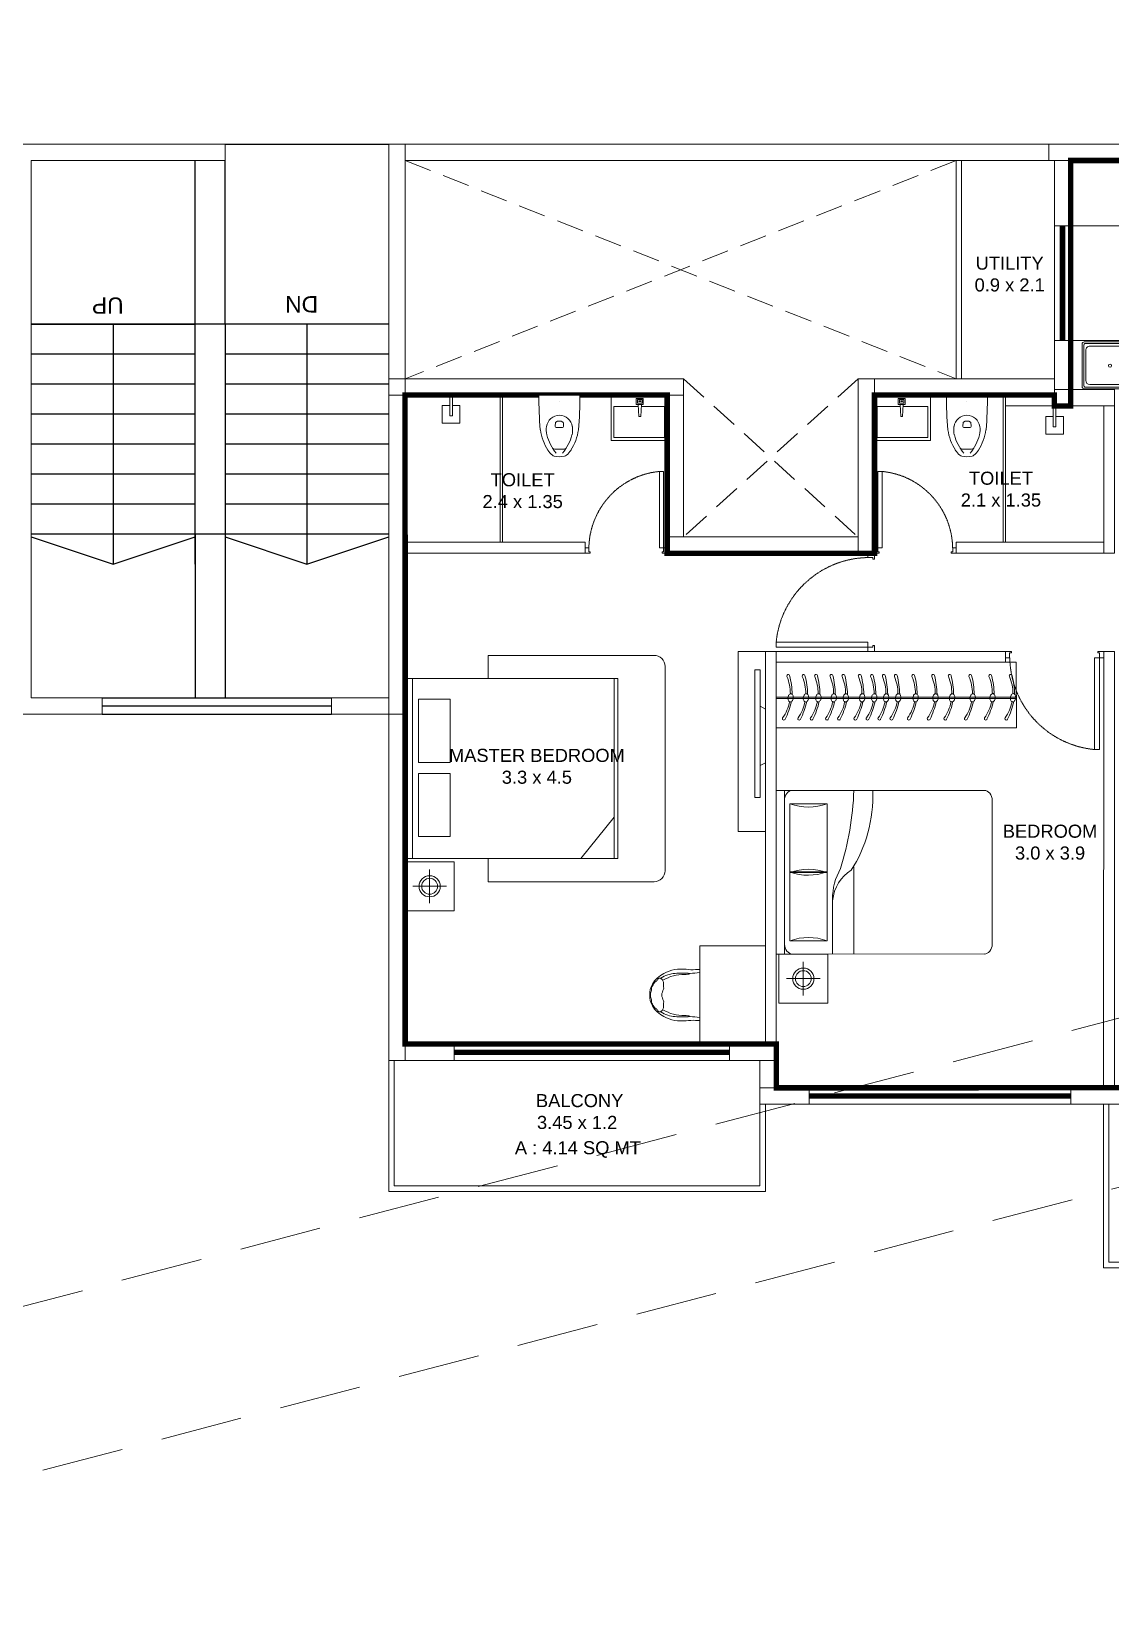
# Model space of a CAD drawing. Header units: inches. Extents: x 27644242 to 29005101, y -955243 to 216979.
# Drawn here: x 28720593 to 28730481, y -441329 to -426935 of the extents above; entities that cross this region are included whole.
import ezdxf

# ---------------------------------------------------------------- set-up
doc = ezdxf.new("R2010")
doc.units = ezdxf.units.IN
doc.header["$MEASUREMENT"] = 0
doc.set_wipeout_variables(frame=1)
for name, pattern in [('01-Xref Col Podium Lvl-1$0$HIDDEN', [0.375, 0.25, -0.125]), ('DASHED', [0.75, 0.5, -0.25]), ('DASHED2', [0.375, 0.25, -0.125]), ('HIDDEN', [0.375, 0.25, -0.125])]:
    doc.linetypes.add(name, pattern=pattern)
doc.layers.get('Defpoints').update_dxf_attribs({"color": 8})
for name, color, linetype, lineweight in [('AHC-A-DUCT', 14, 'HIDDEN', 5), ('DOOR', 4, 'Continuous', 0), ('ELEVATION', 40, 'Continuous', 13), ('FURN', 250, 'Continuous', 0), ('RVA Site Boundary', 17, 'Continuous', 15), ('WALL', 7, 'Continuous', 20), ('WINDOW', 162, 'Continuous', 13)]:
    doc.layers.add(name, color=color, linetype=linetype, lineweight=lineweight)
for name, color, linetype in [('KPA Elevation Line 3', 252, 'Continuous'), ('KPA General Plan Line', 1, 'Continuous'), ('KPA Glass', 152, 'Continuous'), ('KPA Stair Line', 253, 'Continuous'), ('KPA Text', 7, 'Continuous'), ('text', 7, 'Continuous')]:
    doc.layers.add(name, color=color, linetype=linetype)
doc.styles.add('AMITS', font='arial.ttf')
doc.styles.get("Standard").update_dxf_attribs({"font": 'swiss.ttf'})

# ---------------------------------------------------------------- blocks, each defined once
blk = doc.blocks.new('A$C69BC79EC')
for p, q in [((980, 3480), (230, 3230)), ((980, 1280), (980, 3480)), ((1730, 3230), (980, 3480)), ((2755, 3480), (2005, 3230)), ((2755, 1280), (2755, 3480)), ((3505, 3230), (2755, 3480))]:
    blk.add_line(p, q)
at = {"layer": 'KPA Elevation Line 3'}
for p, q in [((1730, 1280), (1730, 3480)), ((2005, 3480), (2005, 1280)), ((1730, 3205), (2005, 3205)), ((1730, 1280), (2005, 1280))]:
    blk.add_line(p, q, dxfattribs=at)
at = {"layer": 'KPA General Plan Line'}
blk.add_line((1730, -370), (230, -370), dxfattribs=at)
at = {"layer": 'KPA Glass', "ltscale": 500}
for p, q in [((2855, 4855), (755, 4855)), ((2855, 4780), (755, 4780)), ((2855, 4705), (755, 4705))]:
    blk.add_line(p, q, dxfattribs=at)
at = {"layer": 'KPA Stair Line', "ltscale": 500}
for p, q in [((1730, 3205), (1730, 4705)), ((2005, 3205), (2005, 4705)), ((1730, 1280), (1730, -220)), ((2005, 1280), (2005, -220))]:
    blk.add_line(p, q, dxfattribs=at)
at = {"layer": 'KPA Stair Line'}
for p, q in [((230, 3205), (1730, 3205)), ((2005, 3205), (3505, 3205)), ((230, 2930), (1730, 2930)), ((2005, 2930), (3505, 2930)), ((230, 2655), (1730, 2655)), ((2005, 2655), (3505, 2655)), ((230, 2380), (1730, 2380)), ((2005, 2380), (3505, 2380)), ((230, 2105), (1730, 2105)), ((2005, 2105), (3505, 2105)), ((230, 1830), (1730, 1830)), ((2005, 1830), (3505, 1830)), ((230, 1555), (1730, 1555)), ((2005, 1555), (3505, 1555)), ((230, 1280), (1730, 1280)), ((3505, 1280), (2005, 1280)), ((2005, 1280), (3505, 1280))]:
    blk.add_line(p, q, dxfattribs=at)
at = {"layer": 'WALL', "ltscale": 500}
for p, q in [((755, 4855), (80, 4855)), ((80, -370), (80, 4855)), ((755, 4705), (755, 4855)), ((2855, 4705), (2855, 4855)), ((3655, 4855), (2855, 4855)), ((3655, 4855), (3655, -370)), ((755, 4705), (230, 4705)), ((230, -370), (230, 4705)), ((3505, 4705), (2855, 4705)), ((3505, 4705), (3505, -220)), ((1730, -220), (3505, -220)), ((1730, -220), (1730, -370)), ((80, -370), (230, -370)), ((1730, -370), (3655, -370))]:
    blk.add_line(p, q, dxfattribs=at)
at = {"layer": 'KPA Text', "extrusion": (-0.021168, 5.594e-15, 0.999776)}
for s, p in [('DN', (-1023, 877, -18)), ('UP', (-1035, 2659, -55))]:
    blk.add_text(s, height=150, rotation=90, dxfattribs=at).set_placement(p)
blk = doc.blocks.new('A$C3D5F2F58')
at = {"color": 0, "linetype": 'ByBlock'}
blk.add_wipeout([(188, 0), (-188, 0), (-185, -125), (-183, -194), (-179, -263), (-176, -302), (-170, -349), (-151, -415), (-144, -433), (-131, -459), (-112, -495), (-106, -504), (-86, -530), (-72, -545), (-64, -553), (-56, -558), (-41, -562), (-23, -564), (3, -565), (30, -563), (47, -561), (56, -558), (74, -543), (101, -511), (135, -451), (158, -392), (171, -340), (179, -260), (185, -136), (187, -46)], dxfattribs=at)
for p, q in [((-188, 0), (188, 0)), ((0, -63), (0, -63)), ((-38, -282), (-36, -255)), ((36, -255), (38, -282)), ((-24, -298), (24, -298)), ((-43, -497), (43, -497))]:
    blk.add_line(p, q, dxfattribs=at)
at = {"color": 0, "linetype": 'ByBlock', "extrusion": (0, 0, -1)}
for centre, major_axis, ratio, start_param, end_param in [((3903, 5), (4088, 164), 0.940247, 3.100232, 3.182953), ((-3903, 5), (-4088, 164), 0.940247, 3.100232, 3.182953), ((87, -319), (147, 147), 1, 3.705861, 4.079165), ((0, -305), (84.4, 84.4), 1, 4.07333, 6.922251), ((-24, -284), (10, 10), 1, 2.356198, 4.018929), ((-27, -256), (6.03, 6.03), 1, 4.01894, 4.852375), ((0, -292), (-38.2, 38.2), 1, 0.139988, 1.430816), ((24, -284), (-10, 10), 1, 2.264265, 3.926995), ((27, -256), (6.03, 6.03), 1, -0.139979, 0.693472), ((-87, -319), (-147, 147), 1, 2.204028, 2.577331), ((276, -258), (321, 321), 1, 3.353441, 3.79389), ((326, -246), (-323, 323), 1, 4.816657, 5.23508), ((-326, -246), (-323, 323), 1, 2.618909, 3.037332), ((-276, -258), (-321, 321), 1, 2.489302, 2.929752), ((119, -350), (193, 193), 1, 3.092098, 3.328462), ((-41, -527), (24.1, 24.1), 1, 2.528301, 3.092099), ((-43, -474), (16.1, 16.1), 1, 2.356198, 3.387836), ((0, -292), (-193, 193), 1, 3.75489, 4.099099), ((43, -474), (16.1, 16.1), 1, 1.324559, 2.356198), ((41, -527), (24.1, 24.1), 1, 1.620298, 2.184095), ((-119, -350), (193, 193), 1, 1.383935, 1.620298)]:
    blk.add_ellipse(centre, major_axis=major_axis, ratio=ratio, start_param=start_param, end_param=end_param, dxfattribs=at)
blk = doc.blocks.new('A$C3E645E75')
at = {"extrusion": (0, 0, -1), "zscale": -0.9999999999999998, "rotation": 179.9999999999989}
blk.add_blockref('A$C3D5F2F58', (0, 0), dxfattribs=at)
blk = doc.blocks.new('A$C700F438C')
at = {"layer": 'FURN', "color": 8, "extrusion": (-6.65399e-08, 5.27913e-08, 1)}
for p, q in [((0.073, 1.5, 0), (1.83, 1.5, 0)), ((1.98, 1.5, 0), (1.53, 1.5, 0)), ((1.98, 1.5, 0), (1.53, 1.5, 0)), ((1.98, 1.5, 0), (1.53, 1.5, 0)), ((1.904, 1.5, 0), (1.904, 0, 0)), ((0, 0.091, 0), (0, 1.409, 0)), ((1.855, 1.378, 0), (1.512, 1.378, 0)), ((1.512, 1.378, 0), (1.512, 0.747, 0)), ((1.855, 0.747, 0), (1.855, 1.378, 0)), ((1.267, 0.799, 0), (1.267, 0, 0)), ((1.512, 0.122, 0), (1.512, 0.754, 0)), ((1.512, 0.754, 0), (1.855, 0.754, 0)), ((1.512, 0.747, 0), (1.855, 0.747, 0)), ((1.855, 0.754, 0), (1.855, 0.122, 0)), ((1.463, 0.503, 0), (1.463, 0, 0)), ((1.83, 0, 0), (0.074, 0, 0)), ((1.855, 0.122, 0), (1.512, 0.122, 0)), ((1.904, 0, 0), (1.98, 0, 0))]:
    blk.add_line(p, q, dxfattribs=at)
at = {"layer": 'FURN', "linetype": 'Continuous', "lineweight": 0, "extrusion": (-6.65399e-08, 5.27913e-08, 1)}
blk.add_line((1.83, 0, 0), (1.917, 0, 0), dxfattribs=at)
at = {"layer": 'FURN', "color": 8, "extrusion": (6.65399e-08, -5.27913e-08, -1)}
for centre, major_axis, ratio, start_param, end_param in [((0.073, 1.409, 0), (0, -0.0914, 0), 0.803207, 1.570796, 3.141593), ((1.959, 1.454, 0), (0, -1.077, 0), 0.803207, 0.880587, 1.613256), ((3.067, 1.603, 0), (0, -2.243, 0), 0.803207, 1.197175, 1.525138), ((1.83, 1.409, 0), (0, -0.0914, 0), 0.803207, 3.141593, 4.712389), ((1.683, 2.11, 0), (0, -0.762, 0), 0.803207, -0.283794, 0.283794), ((0.669, 0.085, 0), (-0.705, -0.615, 0), 0.604617, 2.952061, 3.536756), ((-0.032, 0.19, 0), (-1.467, -0.494, 0), 0.581007, 3.019706, 3.343381), ((1.684, 0.015, 0), (0, -0.762, 0), 0.803207, 2.857799, 3.425387), ((0.074, 0.091, 0), (0, -0.0914, 0), 0.803207, 0, 1.570796), ((1.83, 0.092, 0), (0, -0.0914, 0), 0.803207, -1.570796, 0)]:
    blk.add_ellipse(centre, major_axis=major_axis, ratio=ratio, start_param=start_param, end_param=end_param, dxfattribs=at)
at = {"layer": 'FURN', "color": 8, "extrusion": (-6.65399e-08, 5.27913e-08, 1)}
for centre, start_param, end_param in [((1.683, 1.485, 0), -0.283794, 0.283794), ((1.684, -0.61, 0), 2.857799, 3.425387)]:
    blk.add_ellipse(centre, major_axis=(0, -0.762, 0), ratio=0.803207, start_param=start_param, end_param=end_param, dxfattribs=at)
blk = doc.blocks.new('BEDROOM')
at = {"layer": 'FURN', "linetype": 'Continuous', "extrusion": (-5.00305e-08, -8.66553e-08, 1)}
for p, q in [((1066, 501, 0), (1066, 193, 0)), ((912, 347, 0), (1220, 347, 0))]:
    blk.add_line(p, q, dxfattribs=at)
at = {"layer": 'FURN', "ltscale": 500}
blk.add_line((1315, 122, 0), (1315, -1378, 0), dxfattribs=at)
at = {"layer": 'FURN', "ltscale": 0.05, "extrusion": (-5.00305e-08, -8.66553e-08, 1), "elevation": 0}
blk.add_lwpolyline([(1291, 122), (841, 122), (841, 572), (1291, 572)], close=True, dxfattribs=at)
at = {"layer": 'FURN', "linetype": 'Continuous', "extrusion": (-5.00305e-08, -8.66553e-08, 1)}
for radius in [97, 72.8]:
    blk.add_circle((1066, 347, 0), radius, dxfattribs=at)
at = {"layer": 'FURN', "extrusion": (-3.01072e-07, 1.30707e-07, 1), "xscale": -1000.000000000015, "yscale": 1000.000000000015, "zscale": 1000.000000000007, "rotation": 180.0236273616612}
blk.add_blockref('A$C700F438C', (-665, 121, 0), dxfattribs=at)
blk = doc.blocks.new('DOOR_750')
at = {"layer": 'DOOR'}
for points in [[(-70, 50), (-32, 50), (-32, 750), (-70, 750)], [(-750, 50), (-718, 50), (-718, 12), (-705, 12), (-705, 0), (-750, 0)], [(0, 50), (-32, 50), (-32, 12), (-45, 12), (-45, 0), (0, 0)]]:
    blk.add_lwpolyline(points, close=True, dxfattribs=at)
at = {"layer": 'DOOR', "linetype": 'DASHED', "ltscale": 10}
blk.add_arc((-2, 38), 715, 95.4221, 179.0403, dxfattribs=at)
blk = doc.blocks.new('A$C3C731254-flat-1')
at = {"layer": 'FURN'}
for p, q in [((-77430, -2820), (-77431, -2802)), ((-77430, -2802), (-77318, -2797)), ((-77430, -2820), (-77318, -2825))]:
    blk.add_line(p, q, dxfattribs=at)
for points in [[(-77233, -3061), (-77648, -3061), (-77648, -2547), (-77233, -2547)], [(-77263, -2843), (-77263, -2778), (-77318, -2778), (-77318, -2843)], [(-77275, -2831), (-77275, -2791), (-77306, -2791), (-77306, -2831)], [(-77287, -2819), (-77287, -2803), (-77293, -2803), (-77293, -2819)]]:
    blk.add_lwpolyline(points, close=True, dxfattribs=at)
blk.add_lwpolyline([(-77339, -2824), (-77339, -3036), (-77623, -3036), (-77623, -2572), (-77339, -2572), (-77339, -2798)], dxfattribs=at)
blk = doc.blocks.new('A$C3A956F37-flat-1')
at = {"layer": 'FURN'}
blk.add_line((-168, 90), (0, 90), dxfattribs=at)
for points in [[(-97, 67), (-97, 0), (-259, 0), (-259, 161), (-97, 161), (-97, 90)], [(0, 67), (-191, 67), (-191, 90), (-168, 90)]]:
    blk.add_lwpolyline(points, dxfattribs=at)
blk = doc.blocks.new('KITCHEN')
at = {"layer": 'FURN'}
for p, q in [((-135610, 231799, 0), (-135610, 232190, 0)), ((-135120, 232209, 0), (-135591, 232209, 0)), ((-135134, 232195, 0), (-135577, 232195, 0)), ((-135100, 231799, 0), (-135100, 232190, 0)), ((-135596, 231813, 0), (-135596, 232176, 0)), ((-135578, 231857, 0), (-135578, 232132, 0)), ((-135172, 232171, 0), (-135539, 232171, 0)), ((-135133, 232132, 0), (-135133, 231857, 0)), ((-135115, 231813, 0), (-135115, 232176, 0)), ((-135120, 231779, 0), (-135591, 231779, 0)), ((-135134, 231794, 0), (-135577, 231794, 0)), ((-135172, 231818, 0), (-135539, 231818, 0))]:
    blk.add_line(p, q, dxfattribs=at)
blk.add_circle((-135356, 231997, 0), 14.6, dxfattribs=at)
for centre, radius, start, end in [((-135591, 232190, 0), 19.4, 89.9999, 179.9999), ((-135577, 232176, 0), 19.4, 89.9999, 179.9999), ((-135134, 232176, 0), 19.4, 359.9999, 89.9999), ((-135120, 232190, 0), 19.4, 359.9999, 89.9999), ((-135539, 232132, 0), 38.9, 89.9999, 179.9999), ((-135172, 232132, 0), 38.9, 359.9999, 89.9999), ((-135591, 231799, 0), 19.4, 180.0001, 270.0001), ((-135577, 231813, 0), 19.4, 180.0001, 270.0001), ((-135539, 231857, 0), 38.9, 179.9999, 269.9999), ((-135172, 231857, 0), 38.9, 269.9999, 359.9999), ((-135134, 231813, 0), 19.4, 270.0001, 0.0001), ((-135120, 231799, 0), 19.4, 270.0001, 0.0001)]:
    blk.add_arc(centre, radius, start, end, dxfattribs=at)
blk = doc.blocks.new('edddew234')
at = {"layer": 'FURN', "linetype": 'Continuous', "extrusion": (5.00305e-08, 8.66553e-08, 1)}
for p, q in [((1391, 2058, 0), (1391, 1750, 0)), ((1545, 1904, 0), (1237, 1904, 0))]:
    blk.add_line(p, q, dxfattribs=at)
at = {"layer": 'FURN', "ltscale": 0.05, "extrusion": (5.00305e-08, 8.66553e-08, 1)}
for p, q in [((1616, 1650, 0), (-334, 1650, 0)), ((-334, 1650, 0), (-334, 0, 0)), ((6, 1650, 0), (-299, 1271, 0)), ((-299, 1650, 0), (-299, 0, 0)), ((1547, 1650, 0), (1547, 0, 0)), ((1616, 1650, 0), (1616, 0, 0)), ((1616, 0, 0), (-334, 0, 0))]:
    blk.add_line(p, q, dxfattribs=at)
blk.add_lwpolyline([(1166, 1679), (1616, 1679), (1616, 2129), (1166, 2129)], close=True, dxfattribs=at)
at = {"layer": 'FURN', "linetype": 'Continuous', "extrusion": (5.00305e-08, 8.66553e-08, 1)}
for points in [[(1494, 1449), (1203, 1449), (1203, 869), (1494, 869)], [(1494, 190), (1203, 190), (1203, 769), (1494, 769)]]:
    blk.add_lwpolyline(points, close=True, dxfattribs=at)
for radius in [97, 72.8]:
    blk.add_circle((1391, 1904), radius, dxfattribs=at)
blk = doc.blocks.new('TVVVV')
at = {"layer": 'FURN', "ltscale": 1000, "elevation": 0}
blk.add_lwpolyline([(-130, 740), (-82, 740), (-82, -429), (-130, -429)], close=True, dxfattribs=at)
for points in [[(-130, 447), (-179, 422)], [(-130, -96), (-179, -71)]]:
    blk.add_lwpolyline(points, dxfattribs=at)
blk = doc.blocks.new('CHAIR3A')
at = {"linetype": 'ByBlock'}
blk.add_line((-52, -301), (-52, 301), dxfattribs=at)
for points in [[(-52, 301, -0.003941), (-52, 301, 0.024434), (-3, 299, 0.045583), (106, 303, -0.150789), (371, 255, -0.143435), (506, 126, -0.142303), (537, 0, -2.98005)], [(-52, 267, 0.057605), (62, 255, -0.038875), (238, 255, -0.121281), (406, 199, -1.697813)], [(-52, 267, 0.057605), (62, 255, -0.038875), (238, 255, -0.121281), (406, 199, -1.697813)], [(68, 254, 0.173618), (87, 244, 0.0594), (126, 241, -0.149572), (381, 173, 1.755029)], [(68, 254, 0.173618), (87, 244, 0.0594), (126, 241, -0.149572), (381, 173, 1.755029)], [(529, 0, 0.08954), (521, 43, -0.106296), (517, 70, 0.127969), (512, 95, 0.046207), (480, 147, 0.087077), (465, 161, -0.116175), (440, 187, 0.417123), (406, 196, 0.303615), (375, 132, -0.099252), (373, 96, 0.17219), (376, 68, -0.081748), (395, 0, 1.609398)], [(529, 0, 0.08954), (521, 43, -0.106296), (517, 70, 0.127969), (512, 95, 0.046207), (480, 147, 0.087077), (465, 161, -0.116175), (440, 187, 0.417123), (406, 196, 0.303615), (375, 132, -0.099252), (373, 96, 0.17219), (376, 68, -0.081748), (395, 0, 1.609398)], [(-52, -301, 0.003941), (-52, -300, -0.024434), (-3, -299, -0.045583), (106, -303, 0.150789), (371, -255, 0.143435), (506, -126, 0.142303), (537, 0, 2.98005)], [(529, 0, -0.08954), (521, -43, 0.106296), (517, -70, -0.127969), (512, -95, -0.046207), (480, -147, -0.087077), (465, -161, 0.116175), (440, -187, -0.417123), (406, -196, -0.303615), (375, -132, 0.099252), (373, -96, -0.17219), (376, -68, 0.081748), (395, 0, -1.609398)], [(529, 0, -0.08954), (521, -43, 0.106296), (517, -70, -0.127969), (512, -95, -0.046207), (480, -147, -0.087077), (465, -161, 0.116175), (440, -187, -0.417123), (406, -196, -0.303615), (375, -132, 0.099252), (373, -96, -0.17219), (376, -68, 0.081748), (395, 0, -1.609398)], [(68, -254, -0.173618), (87, -244, -0.0594), (126, -241, 0.149572), (381, -173, -1.755029)], [(68, -254, -0.173618), (87, -244, -0.0594), (126, -241, 0.149572), (381, -173, -1.755029)], [(-52, -267, -0.057605), (62, -255, 0.038875), (238, -255, 0.121281), (406, -199, 1.697813)], [(-52, -267, -0.057605), (62, -255, 0.038875), (238, -255, 0.121281), (406, -199, 1.697813)]]:
    blk.add_lwpolyline(points, format="xyb", dxfattribs=at)
blk = doc.blocks.new('09CH600A')
at = {"linetype": 'ByBlock'}
blk.add_wipeout([(-275, 0), (275, 0), (274, -35), (277, -145), (278, -240), (261, -323), (234, -387), (193, -448), (142, -494), (109, -515), (34, -539), (-15, -540), (-54, -535), (-102, -518), (-170, -471), (-211, -424), (-233, -388), (-250, -350), (-273, -270), (-279, -219), (-278, -158), (-273, -96), (-273, -53), (-274, -23), (-275, -1)], dxfattribs=at)
at = {"linetype": 'ByBlock', "xscale": 0.9151414309484192, "yscale": 0.9151414309484192, "zscale": 0.9151414309484192, "rotation": 270.0696394041314}
blk.add_blockref('CHAIR3A', (0, -48), dxfattribs=at)
blk = doc.blocks.new('rffffff')
at = {"layer": 'FURN'}
for p, q in [((146, 519, 0), (-2054, 519, 0)), ((-2054, 519, 0), (-2053, -81, 0)), ((146, 519, 0), (147, -81, 0)), ((146, 251, 0), (-2054, 250, 0)), ((146, 239, 0), (-2054, 238, 0)), ((147, -81, 0), (-2053, -81, 0))]:
    blk.add_line(p, q, dxfattribs=at)
at = {"layer": 'FURN', "extrusion": (9.36485e-09, 6.40542e-09, 1)}
for points in [[(-2028, 206, 0.144333), (-2019, 208, 0.107177), (-2009, 216, 0.077818), (-2003, 227, 0.065016), (-1999, 242, 0.065016), (-2000, 257, 0.077818), (-2004, 269, 0.107177), (-2011, 279, 0.144333), (-2020, 282, 0.144333), (-2029, 280, 0.107177), (-2038, 273, 0.077818), (-2044, 262, 0.065016), (-2048, 247, 0.065016), (-2047, 231, 0.077818), (-2044, 219, 0.107177), (-2036, 210, 0.144333)], [(-1840, 206, 0.144333), (-1831, 208, 0.107177), (-1821, 216, 0.077818), (-1815, 227, 0.065016), (-1811, 242, 0.065016), (-1812, 257, 0.077818), (-1816, 269, 0.107177), (-1823, 279, 0.144333), (-1832, 282, 0.144333), (-1841, 280, 0.107177), (-1850, 273, 0.077818), (-1856, 262, 0.065016), (-1860, 247, 0.065016), (-1859, 231, 0.077818), (-1856, 219, 0.107177), (-1848, 210, 0.144333)], [(-1657, 207, 0.144333), (-1648, 208, 0.107177), (-1639, 216, 0.077818), (-1633, 227, 0.065016), (-1629, 242, 0.065016), (-1630, 257, 0.077818), (-1633, 269, 0.107177), (-1641, 279, 0.144333), (-1649, 282, 0.144333), (-1658, 280, 0.107177), (-1668, 273, 0.077818), (-1674, 262, 0.065016), (-1678, 247, 0.065016), (-1677, 232, 0.077818), (-1673, 219, 0.107177), (-1666, 210, 0.144333)], [(-1469, 207, 0.144333), (-1460, 208, 0.107177), (-1451, 216, 0.077818), (-1444, 227, 0.065016), (-1441, 242, 0.065016), (-1441, 257, 0.077818), (-1445, 269, 0.107177), (-1453, 279, 0.144333), (-1461, 282, 0.144333), (-1470, 281, 0.107177), (-1480, 273, 0.077818), (-1486, 262, 0.065016), (-1489, 247, 0.065016), (-1489, 232, 0.077818), (-1485, 219, 0.107177), (-1477, 210, 0.144333)], [(-1317, 207, 0.144333), (-1308, 208, 0.107177), (-1298, 216, 0.077818), (-1292, 227, 0.065016), (-1289, 242, 0.065016), (-1289, 257, 0.077818), (-1293, 269, 0.107177), (-1301, 279, 0.144333), (-1309, 282, 0.144333), (-1318, 281, 0.107177), (-1327, 273, 0.077818), (-1334, 262, 0.065016), (-1337, 247, 0.065016), (-1337, 232, 0.077818), (-1333, 219, 0.107177), (-1325, 210, 0.144333)], [(-1135, 207, 0.144333), (-1126, 208, 0.107177), (-1116, 216, 0.077818), (-1110, 227, 0.065016), (-1106, 242, 0.065016), (-1107, 257, 0.077818), (-1111, 270, 0.107177), (-1118, 279, 0.144333), (-1127, 282, 0.144333), (-1136, 281, 0.107177), (-1145, 273, 0.077818), (-1151, 262, 0.065016), (-1155, 247, 0.065016), (-1154, 232, 0.077818), (-1151, 220, 0.107177), (-1143, 210, 0.144333)], [(-975, 207, 0.144333), (-966, 208, 0.107177), (-957, 216, 0.077818), (-951, 227, 0.065016), (-947, 242, 0.065016), (-947, 257, 0.077818), (-951, 270, 0.107177), (-959, 279, 0.144333), (-967, 282, 0.144333), (-976, 281, 0.107177), (-986, 273, 0.077818), (-992, 262, 0.065016), (-996, 247, 0.065016), (-995, 232, 0.077818), (-991, 220, 0.107177), (-984, 210, 0.144333)], [(-865, 207, 0.144333), (-856, 209, 0.107177), (-846, 216, 0.077818), (-840, 227, 0.065016), (-836, 242, 0.065016), (-837, 257, 0.077818), (-841, 270, 0.107177), (-848, 279, 0.144333), (-857, 283, 0.144333), (-866, 281, 0.107177), (-875, 273, 0.077818), (-881, 262, 0.065016), (-885, 247, 0.065016), (-885, 232, 0.077818), (-881, 220, 0.107177), (-873, 210, 0.144333)], [(-756, 207, 0.144333), (-747, 209, 0.107177), (-738, 216, 0.077818), (-731, 227, 0.065016), (-728, 242, 0.065016), (-728, 258, 0.077818), (-732, 270, 0.107177), (-740, 279, 0.144333), (-748, 283, 0.144333), (-757, 281, 0.107177), (-766, 273, 0.077818), (-773, 262, 0.065016), (-776, 247, 0.065016), (-776, 232, 0.077818), (-772, 220, 0.107177), (-764, 210, 0.144333)], [(-645, 207, 0.144333), (-636, 209, 0.107177), (-627, 216, 0.077818), (-621, 227, 0.065016), (-617, 242, 0.065016), (-617, 258, 0.077818), (-621, 270, 0.107177), (-629, 279, 0.144333), (-637, 283, 0.144333), (-646, 281, 0.107177), (-656, 273, 0.077818), (-662, 262, 0.065016), (-666, 247, 0.065016), (-665, 232, 0.077818), (-661, 220, 0.107177), (-654, 210, 0.144333)], [(-495, 207, 0.144333), (-486, 209, 0.107177), (-477, 216, 0.077818), (-471, 227, 0.065016), (-467, 242, 0.065016), (-468, 258, 0.077818), (-471, 270, 0.107177), (-479, 279, 0.144333), (-488, 283, 0.144333), (-496, 281, 0.107177), (-506, 273, 0.077818), (-512, 262, 0.065016), (-516, 247, 0.065016), (-515, 232, 0.077818), (-511, 220, 0.107177), (-504, 210, 0.144333)], [(-385, 207, 0.144333), (-376, 209, 0.107177), (-366, 216, 0.077818), (-360, 227, 0.065016), (-357, 242, 0.065016), (-357, 258, 0.077818), (-361, 270, 0.107177), (-369, 279, 0.144333), (-377, 283, 0.144333), (-386, 281, 0.107177), (-395, 273, 0.077818), (-402, 262, 0.065016), (-405, 247, 0.065016), (-405, 232, 0.077818), (-401, 220, 0.107177), (-393, 210, 0.144333)], [(-244, 207, 0.144333), (-235, 209, 0.107177), (-226, 216, 0.077818), (-219, 227, 0.065016), (-216, 242, 0.065016), (-216, 258, 0.077818), (-220, 270, 0.107177), (-228, 279, 0.144333), (-236, 283, 0.144333), (-245, 281, 0.107177), (-254, 273, 0.077818), (-261, 262, 0.065016), (-264, 247, 0.065016), (-264, 232, 0.077818), (-260, 220, 0.107177), (-252, 210, 0.144333)], [(-130, 207, 0.144333), (-121, 209, 0.107177), (-112, 216, 0.077818), (-106, 227, 0.065016), (-102, 242, 0.065016), (-102, 258, 0.077818), (-106, 270, 0.107177), (-114, 279, 0.144333), (-122, 283, 0.144333), (-131, 281, 0.107177), (-141, 273, 0.077818), (-147, 262, 0.065016), (-151, 247, 0.065016), (-150, 232, 0.077818), (-146, 220, 0.107177), (-139, 210, 0.144333)], [(11, 207, 0.144333), (20, 209, 0.107177), (29, 216, 0.077818), (35, 227, 0.065016), (39, 242, 0.065016), (38, 258, 0.077818), (35, 270, 0.107177), (27, 279, 0.144333), (18, 283, 0.144333), (10, 281, 0.107177), (0, 273, 0.077818), (-6, 262, 0.065016), (-10, 247, 0.065016), (-9, 232, 0.077818), (-5, 220, 0.107177), (2, 210, 0.144333)]]:
    blk.add_lwpolyline(points, format="xyb", close=True, dxfattribs=at)
for points in [[(-2038, 211, 0.057952), (-2015, 41, 1.08017), (-1990, 49, -0.102886), (-2022, 207, -0.821198)], [(-1850, 212, 0.057952), (-1827, 41, 1.08017), (-1802, 49, -0.102886), (-1834, 207, -0.821198)], [(-1668, 212, 0.057952), (-1644, 41, 1.08017), (-1619, 50, -0.102886), (-1651, 207, -0.821198)], [(-1479, 212, 0.057952), (-1456, 41, 1.08017), (-1431, 50, -0.102886), (-1463, 207, -0.821198)], [(-1327, 212, 0.057952), (-1304, 41, 1.08017), (-1279, 50, -0.102886), (-1311, 207, -0.821198)], [(-1145, 212, 0.057952), (-1122, 41, 1.08017), (-1097, 50, -0.102886), (-1129, 207, -0.821198)], [(-985, 212, 0.057952), (-962, 41, 1.08017), (-937, 50, -0.102886), (-969, 207, -0.821198)], [(-875, 212, 0.057952), (-852, 41, 1.08017), (-827, 50, -0.102886), (-859, 207, -0.821198)], [(-766, 212, 0.057952), (-743, 41, 1.08017), (-718, 50, -0.102886), (-750, 207, -0.821198)], [(-656, 212, 0.057952), (-632, 41, 1.08017), (-607, 50, -0.102886), (-639, 207, -0.821198)], [(-506, 212, 0.057952), (-482, 41, 1.08017), (-457, 50, -0.102886), (-489, 207, -0.821198)], [(-395, 212, 0.057952), (-372, 41, 1.08017), (-347, 50, -0.102886), (-379, 207, -0.821198)], [(-254, 212, 0.057952), (-231, 41, 1.08017), (-206, 50, -0.102886), (-238, 207, -0.821198)], [(-141, 212, 0.057952), (-117, 41, 1.08017), (-92, 50, -0.102886), (-124, 207, -0.821198)], [(0, 212, 0.057952), (24, 41, 1.08017), (49, 50, -0.102886), (17, 207, -0.821198)]]:
    blk.add_lwpolyline(points, format="xyb", dxfattribs=at)
for centre, radius, start, end in [((-1304, 113, 0), 745, 153.8497, 167.1166), ((-1962, 436, 0), 13.2, 325.0212, 153.8495), ((-1116, 113, 0), 745, 153.8497, 167.1166), ((-1774, 436, 0), 13.2, 325.0212, 153.8495), ((-934, 113, 0), 745, 153.8497, 167.1166), ((-1591, 436, 0), 13.2, 325.0212, 153.8495), ((-746, 113, 0), 745, 153.8497, 167.1166), ((-1403, 436, 0), 13.2, 325.0212, 153.8495), ((-594, 113, 0), 745, 153.8497, 167.1166), ((-1251, 436, 0), 13.2, 325.0212, 153.8495), ((-411, 113, 0), 745, 153.8497, 167.1166), ((-1069, 436, 0), 13.2, 325.0212, 153.8495), ((-252, 113, 0), 745, 153.8497, 167.1166), ((-909, 436, 0), 13.2, 325.0212, 153.8495), ((-141, 113, 0), 745, 153.8497, 167.1166), ((-799, 436, 0), 13.2, 325.0212, 153.8495), ((-33, 113, 0), 745, 153.8497, 167.1166), ((-690, 436, 0), 13.2, 325.0212, 153.8495), ((78, 113, 0), 745, 153.8497, 167.1166), ((-579, 436, 0), 13.2, 325.0212, 153.8495), ((228, 113, 0), 745, 153.8497, 167.1166), ((-429, 436, 0), 13.2, 325.0212, 153.8495), ((338, 113, 0), 745, 153.8497, 167.1166), ((-319, 436, 0), 13.2, 325.0212, 153.8495), ((479, 113, 0), 745, 153.8497, 167.1166), ((-178, 436, 0), 13.2, 325.0212, 153.8495), ((593, 113, 0), 745, 153.8497, 167.1166), ((-64, 436, 0), 13.2, 325.0212, 153.8495), ((734, 113, 0), 745, 153.8497, 167.1166), ((77, 436, 0), 13.2, 325.0212, 153.8495), ((-1627, 202, 0), 395, 145.0214, 168.5184), ((-1439, 202, 0), 395, 145.0214, 168.5184), ((-1257, 202, 0), 395, 145.0214, 168.5184), ((-1069, 202, 0), 395, 145.0214, 168.5184), ((-917, 202, 0), 395, 145.0214, 168.5184), ((-734, 202, 0), 395, 145.0214, 168.5184), ((-575, 202, 0), 395, 145.0214, 168.5184), ((-464, 202, 0), 395, 145.0214, 168.5184), ((-356, 202, 0), 395, 145.0214, 168.5184), ((-245, 202, 0), 395, 145.0214, 168.5184), ((-95, 202, 0), 395, 145.0214, 168.5184), ((15, 202, 0), 395, 145.0214, 168.5184), ((156, 202, 0), 395, 145.0214, 168.5184), ((270, 202, 0), 395, 145.0214, 168.5184), ((411, 202, 0), 395, 145.0214, 168.5184)]:
    blk.add_arc(centre, radius, start, end, dxfattribs=at)
blk = doc.blocks.new('SALE 2')
at = {"layer": 'ELEVATION', "ltscale": 500}
for p, q in [((-4309, 3471), (-4309, 5471)), ((-3409, 3221), (-3859, 3221)), ((-9507, -2779), (-9507, -3979)), ((-9457, -2779), (-9457, -3929)), ((-6107, -3929), (-6107, -2779)), ((-6057, -3979), (-6057, -3176)), ((-2959, -3179), (-2959, -4679)), ((-2909, -3179), (-2909, -4629)), ((-9507, -3979), (-6057, -3979)), ((-9457, -3929), (-6107, -3929)), ((-2959, -4679), (891, -4679)), ((-2909, -4629), (841, -4629))]:
    blk.add_line(p, q, dxfattribs=at)
blk.add_lwpolyline([(-3409, 3471), (-3409, 3471), (-4259, 3471), (-4259, 5471), (-3409, 5471), (-3409, 3471)], dxfattribs=at)
at = {"layer": 'FURN', "ltscale": 500}
for p, q in [((-359, 4871), (-3259, 4871)), ((-955, 3821), (-3259, 3821)), ((-8486, 1971, 0), (-8486, 3321, 0)), ((-8466, 1971, 0), (-8466, 3321, 0)), ((-3878, 1971), (-3878, 3321)), ((-3858, 1971), (-3858, 3321))]:
    blk.add_line(p, q, dxfattribs=at)
at = {"layer": 'FURN', "ltscale": 1000, "elevation": 0}
blk.add_lwpolyline([(-8598, -928), (-8598, -1140), (-7076, -1140, 0.414214), (-6976, -1040), (-6976, 834, 0.414214), (-7076, 934), (-8598, 934), (-8598, 722)], format="xyb", dxfattribs=at)
at = {"layer": 'FURN', "ltscale": 500}
for points in [[(-6057, -679), (-6307, -679), (-6307, 971), (-6057, 971)], [(-6658, -1729), (-6057, -1729), (-6057, -2629), (-6658, -2629)]]:
    blk.add_lwpolyline(points, close=True, dxfattribs=at)
at = {"layer": 'WALL', "ltscale": 500}
for p, q in [((-3409, 4871), (-3409, 5471)), ((-3259, 4871), (-3259, 5471)), ((-3259, 4871), (-3409, 4871)), ((-3409, 3371), (-3409, 3821)), ((-3259, 3821), (-3409, 3821)), ((-3259, 3371), (-3259, 3821)), ((-6957, 3321), (-6957, 1871, 0)), ((-6807, 3321), (-6807, 2021)), ((-5058, 1871), (-5158, 1871)), ((-6057, 971), (-6057, -2629)), ((-5957, 971), (-6057, 971)), ((-5957, -2630), (-5957, 971))]:
    blk.add_line(p, q, dxfattribs=at)
at = {"layer": 'WALL', "color": 7, "ltscale": 500}
blk.add_line((-8907, -2779), (-8907, -2629), dxfattribs=at)
at = {"layer": 'WALL', "ltscale": 500}
for points in [[(-259, 5621), (-3459, 5621), (-3459, 5471), (-259, 5471)], [(-9507, 3321), (-6807, 3321), (-6807, 3471), (-9507, 3471)], [(-5057, 3471), (-5207, 3471), (-5207, 1871), (-5057, 1871)], [(-3409, 3371), (-2859, 3371), (-2859, 3221), (-3409, 3221)], [(-2857, 3221), (-2957, 3221), (-2957, 1871), (-2857, 1871)], [(-5207, 1871), (-5207, 2021), (-6957, 2021), (-6957, 1871)], [(-4308, 1871), (-4308, 1971), (-2957, 1971), (-2957, 1871)], [(-3857, 871), (-3857, 971), (-5957, 971), (-5957, 871)], [(-2857, 971), (-2957, 971), (-2958, -3029), (-2858, -3029)]]:
    blk.add_lwpolyline(points, close=True, dxfattribs=at)
at = {"layer": 'WALL', "color": 7, "ltscale": 500}
for points in [[(-3259, 3471), (-3259, 3471)], [(-8907, -2629), (-9358, -2629), (-9358, -2779), (-8907, -2779)], [(-6386, -2779), (-5957, -2779), (-5957, -2629), (-6386, -2629), (-6386, -2779)]]:
    blk.add_lwpolyline(points, dxfattribs=at)
for points in [[(-9507, -2779), (-9357, -2779), (-9357, 3321), (-9507, 3321)], [(-6107, -3029), (-5957, -3029), (-5957, -2779), (-6107, -2779)], [(-5657, -3179), (-5657, -3029), (-6107, -3029), (-6107, -3179)], [(-2309, -3179), (-2309, -3029), (-3258, -3029), (-3258, -3179)]]:
    blk.add_lwpolyline(points, close=True, dxfattribs=at)
at = {"layer": 'WALL', "ltscale": 500, "elevation": 0}
blk.add_lwpolyline([(-9357, 1871), (-9357, 1971), (-7707, 1971), (-7707, 1871)], close=True, dxfattribs=at)
at = {"layer": 'WINDOW', "ltscale": 500}
for p, q in [((-3409, 4871), (-3409, 3821)), ((-3259, 4871), (-3259, 3821)), ((-6386, -2629), (-8907, -2629)), ((-8907, -2779), (-6386, -2779)), ((-3258, -3029), (-5657, -3029)), ((-5657, -3179), (-3258, -3179))]:
    blk.add_line(p, q, dxfattribs=at)
at = {"layer": 'WINDOW', "ltscale": 500, "const_width": 50}
for points in [[(-3334, 4871), (-3334, 3821)], [(-8907, -2704), (-6386, -2704)], [(-5657, -3104), (-3258, -3104)]]:
    blk.add_lwpolyline(points, dxfattribs=at)
at = {"rotation": 89.99999999999125}
for name, p in [('A$C3A956F37-flat-1', (-8857, 3321)), ('A$C3C731254-flat-1', (-10018, 80554, 0))]:
    blk.add_blockref(name, p, dxfattribs=at)
at = {"xscale": -1, "rotation": 270.0000000000088}
for name, p in [('A$C3C731254-flat-1', (-1997, 80554)), ('A$C3A956F37-flat-1', (-3486, 3221))]:
    blk.add_blockref(name, p, dxfattribs=at)
at = {"layer": 'DOOR'}
blk.add_blockref('DOOR_750', (-6957, 1871, 0), dxfattribs=at)
at = {"layer": 'DOOR', "xscale": -1}
blk.add_blockref('DOOR_750', (-5058, 1871), dxfattribs=at)
at = {"layer": 'DOOR', "xscale": -1.200000000020023, "yscale": 1.200000000020023, "zscale": 1.200000000020023}
for p, rotation in [((-5058, 971), 89.99999999999925), ((-2957, 971), 179.9999999999999)]:
    blk.add_blockref('DOOR_750', p, dxfattribs=dict(at, rotation=rotation))
at = {"layer": 'FURN'}
for name, p, rotation in [('KITCHEN', (-138255, 235588, 0), 180), ('A$C3E645E75', (-4210, 3321), 179.9997802697439)]:
    blk.add_blockref(name, p, dxfattribs=dict(at, rotation=rotation))
at = {"layer": 'FURN', "ltscale": 500, "rotation": 180}
for name, p in [('rffffff', (-5811, 790, 0)), ('edddew234', (-7742, 722, 0)), ('BEDROOM', (-4643, -1682, 0))]:
    blk.add_blockref(name, p, dxfattribs=at)
at = {"layer": 'FURN', "ltscale": 1000, "rotation": 180}
blk.add_blockref('TVVVV', (-6236, 372, 0), dxfattribs=at)
at = {"layer": 'text', "ltscale": 100, "char_height": 120, "width": 1715.23, "style": 'AMITS'}
for s, insert, attachment_point in [('\\pxqc;UTILITY\\P0.9 x 2.1', (-4676, 4269), 7), ('\\pxqc;TOILET\\P2.4 x 1.35', (-7423, 2283), 9), ('\\pxqc;TOILET\\P2.1 x 1.35', (-4756, 2297), 7), ('\\pxqc;MASTER BEDROOM\\P3.3 x 4.5', (-9008, -244), 7), ('\\pxqc;BEDROOM\\P3.0 x 3.9', (-4306, -939), 7), ('\\pxqc; BALCONY\\P3.45 x 1.2', (-6924, -3087), 3), ('\\pxqc;A : 4.14 SQ MT', (-6917, -3519), 3)]:
    blk.add_mtext(s, dxfattribs=dict(at, insert=insert, attachment_point=attachment_point))
at = {"layer": 'Defpoints', "ltscale": 500}
blk.add_lwpolyline([(-3259, 5471, 50, 50, 0), (-3259, 3221, 50, 50, 0), (-3409, 3221, 50, 50, 0), (-3409, 3321, 50, 50, 0), (-5057, 3321, 50, 50, 0), (-5057, 1871, 50, 50, 0), (-6957, 1871, 50, 50, 0), (-6957, 3321, 50, 50, 0), (-9358, 3321, 50, 50, 0), (-9357, -2629, 50, 50, 0), (-5957, -2629, 50, 50, 0), (-5957, -3030, 50, 50, 0), (-2857, -3029, 50, 50, 0), (-2857, -3029, 50, 50, 0), (741, -3029, 50, 50, 0), (741, -1729, 50, 50, 0), (3842, -1729, 50, 50, 0), (3841, 1871, 50, 50, 0), (2941, 1871, 50, 50, 0), (2941, 3321, 50, 50, 0), (741, 3321, 50, 50, 0), (741, 5471, 50, 50, 0), (-3259, 5471, 50, 50, 0)], format="xyseb", dxfattribs=at)
at = {"layer": 'WALL', "color": 7, "ltscale": 500}
blk.add_lwpolyline([(-3408, 3471), (-5057, 3471), (-5057, 3321), (-3408, 3321)], dxfattribs=at)
at = {"layer": 'FURN', "xscale": -1, "rotation": 180.0002197302561}
blk.add_blockref('A$C3E645E75', (-7944, 3321, 0), dxfattribs=at)
at = {"layer": 'FURN', "ltscale": 500, "extrusion": (-3.36806e-11, 4.27313e-09, 1), "xscale": 0.8499999999999999, "yscale": 0.8499999999999999, "zscale": 0.8500000000000002, "rotation": 269.9303605929671}
blk.add_blockref('09CH600A', (-6658, -2179, 0), dxfattribs=at)

msp = doc.modelspace()

# ---------------------------------------------------------------- linework, layer by layer
at = {"layer": 'AHC-A-DUCT', "linetype": 'DASHED2', "ltscale": 1000}
for p, q in [((28729065.8, -428118.6), (28724017.2, -430118.5)), ((28724017.3, -428118.6), (28729065.8, -430118.6)), ((28726567.5, -430118.6), (28728167.4, -431568.6)), ((28728167.4, -430118.6), (28726567.5, -431568.6))]:
    msp.add_line(p, q, dxfattribs=at)
at = {"layer": 'RVA Site Boundary', "linetype": '01-Xref Col Podium Lvl-1$0$HIDDEN', "ltscale": 3000}
for points in [[(28741955.5, -436016.2), (28733624.9, -436774.5), (28733013.3, -436904.3), (28732304, -437072.4), (28713285.1, -442076), (28711605.9, -442552.8), (28711440.2, -442599.5), (28710425.7, -442835.5), (28709966.3, -442941.2), (28709865.1, -442969.7), (28706230.5, -434551.9), (28698771.7, -417437.6), (28697412.5, -414365.1), (28698061.3, -414356.6), (28714626.9, -414192.4), (28721180.9, -414251.4), (28728668.1, -414229.3), (28742981.5, -414234.6)], [(28741844.7, -434520.1), (28733400.5, -435288.7), (28732684.5, -435440.6), (28731940.1, -435617.1), (28712889.4, -440629.1), (28711197.7, -441109.4), (28711066.7, -441146.3), (28710744.1, -441221.4), (28707606.6, -433954.9), (28700145.1, -416834.5), (28699705.3, -415840.4), (28714627.6, -415692.5), (28721176.3, -415751.4), (28728670, -415729.3), (28742980.7, -415734.6)]]:
    msp.add_lwpolyline(points, dxfattribs=at)
at = {"layer": 'WALL', "ltscale": 500}
msp.add_lwpolyline([(28724017.3, -428118.5), (28729915.8, -428118.6), (28729915.8, -427968.6), (28724017.3, -427968.6)], close=True, dxfattribs=at)

# ---------------------------------------------------------------- block references
at = {"ltscale": 500, "rotation": 180}
msp.add_blockref('A$C69BC79EC', (28724097.3, -428338.6), dxfattribs=at)

# ---------------------------------------------------------------- next in the draw order: block references
at = {"layer": 'ELEVATION', "ltscale": 500}
msp.add_blockref('SALE 2', (28733374.8, -433589.5), dxfattribs=at)

doc.saveas('drawing.dxf')
